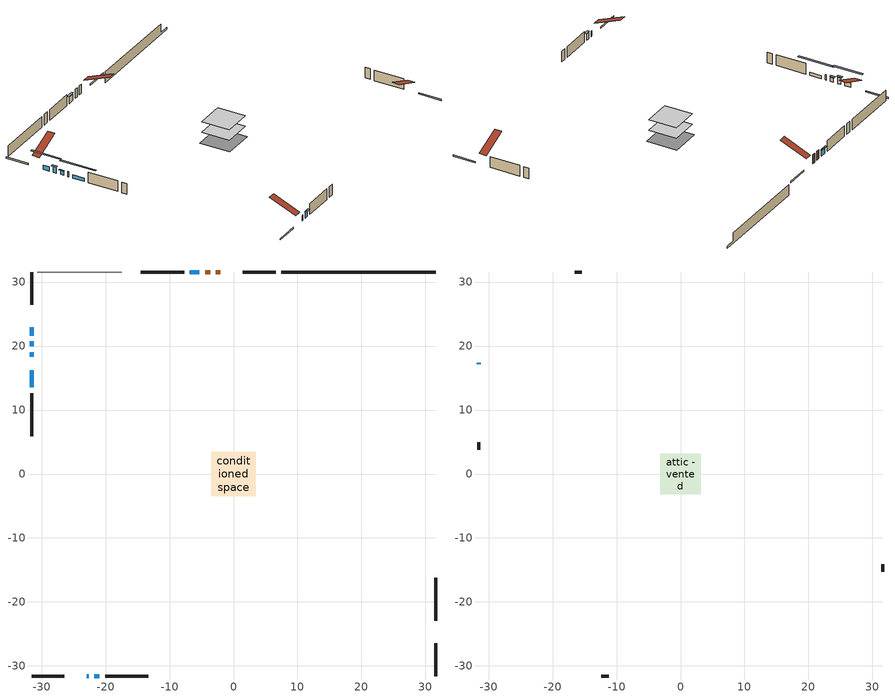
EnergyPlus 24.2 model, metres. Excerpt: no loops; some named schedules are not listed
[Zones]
conditioned space
 floor adiabatic (AdiabaticFloorConstruction): -3.16,-3.16 -3.16,3.16 3.16,3.16 3.16,-3.16 z1.22
 floor foundation (Slab1 construction): -3.44,-3.44 -3.44,3.44 3.44,3.44 3.44,-3.44 z-1.22
 wall outside (RimJoist1 construction): 6.57,31.58 1.45,31.58 / -31.58,-31.58 -26.46,-31.58 / -31.58,31.58 -31.58,26.46 / 31.58,-31.58 31.58,-26.46 z1.22:1.52
 wall outside (AdiabaticWallConstruction 1): -2.04,31.58 -2.74,31.58 / -3.67,31.58 -4.4,31.58 z1.22:3.25
 wall outside (AdiabaticWallConstruction): -22.96,-31.58 -22.66,-31.58 z1.22:2.44; -31.58,22.96 -31.58,21.64 / -31.58,19.02 -31.58,18.31 z1.22:2.19; -21.73,-31.58 -20.97,-31.58 / -5.33,31.58 -6.8,31.58 / -31.58,20.71 -31.58,19.95 z1.22:2.64; -31.58,16.2 -31.58,13.56 z1.22:1.93
 wall outside (Wall1 construction): -7.73,31.58 -14.47,31.58 / -20.04,-31.58 -13.3,-31.58 / -31.58,12.63 -31.58,5.89 / 31.58,-22.96 31.58,-16.22 z1.22:3.66
 wall foundation (FoundationWall1 construction): 7.5,31.58,-1.22 7.5,31.58,1.22 29.17,31.58,1.22 29.17,31.58,-0.7 31.58,31.58,-0.7 31.58,31.58,-1.22
 wall adiabatic (Wall3 construction): -17.48,31.58 -30.65,31.58 z1.22:3.66
 window (WindowConstruction 4): -22.96,-31.58 -22.66,-31.58 z1.22:2.44
 window (WindowConstruction 6): -31.58,22.96 -31.58,21.64 z1.22:2.19
 window (WindowConstruction): -21.73,-31.58 -20.97,-31.58 z1.22:2.64
 window (WindowConstruction 1): -5.33,31.58 -6.8,31.58 z1.22:2.64
 window (WindowConstruction 2): -31.58,20.71 -31.58,19.95 z1.22:2.64
 window (WindowConstruction 3): -31.58,19.02 -31.58,18.31 z1.22:2.19
 window (WindowConstruction 5): -31.58,16.2 -31.58,13.56 z1.22:1.93
 door (Door): -2.05,31.58 -2.74,31.58 z1.22:3.25
 door (Door 1): -3.67,31.58 -4.4,31.58 z1.22:3.25
 ceiling adiabatic (AdiabaticFloorConstruction): 3.16,-3.16 3.16,3.16 -3.16,3.16 -3.16,-3.16 z1.22
attic - vented
 floor to conditioned space (Floor1 construction Reversed): -3.15,-3.15 -3.15,3.15 3.15,3.15 3.15,-3.15 z3.66
 wall outside (AdiabaticWallConstruction): -31.58,17.38 -31.58,17.13 z1.22:2.44
 wall outside (Wall2 construction): -15.4,31.58 -16.55,31.58 / -12.37,-31.58 -11.22,-31.58 / -31.58,4.96 -31.58,3.81 / 31.58,-15.29 31.58,-14.14 z1.22:3.66
 window (WindowConstruction 7): -31.58,17.38 -31.58,17.13 z1.22:2.44
 roof outside (Roof1 construction): -1.12,31.58,3.66 -1.12,25.52,6.18 0.52,25.52,6.18 0.52,31.58,3.66; -23.89,-31.58,3.66 -23.89,-25.52,6.18 -25.53,-25.52,6.18 -25.53,-31.58,3.66; -31.58,23.89,3.66 -25.52,23.89,6.18 -25.52,25.53,6.18 -31.58,25.53,3.66; 31.58,-23.89,3.66 25.52,-23.89,6.18 25.52,-25.53,6.18 31.58,-25.53,3.66
shading: -31.58,18.91 -31.58,25.69 -31.99,25.69 -31.99,18.91 z4.92; -20.76,-31.58 -21.93,-31.58 -21.93,-31.99 -20.76,-31.99 z2.84; -7,31.58 -5.13,31.58 -5.13,31.99 -7,31.99 z2.84; -31.58,19.75 -31.58,20.91 -31.99,20.91 -31.99,19.75 z2.84; -31.58,18.11 -31.58,19.22 -31.99,19.22 -31.99,18.11 z2.39; -31.58,10.83 -31.58,18.93 -31.99,18.93 -31.99,10.83 z4.66
[Building]
Building 1: Terrain=Suburbs
[Site:Location]
Val Dor_QC: Latitude {deg}=48.06; Longitude {deg}=-77.79; Time Zone {hr}=-5; Elevation {m}=339; Keep Site Location Information=Yes
[Site:GroundTemperature:Shallow]
-3.62723, -6.2282, -6.43649, -5.2022, -0.247206, 4.68471, 8.96041, 11.669, 11.8991, 9.69612, 5.52945, 0.748825
[Site:WaterMainsTemperature]
Calculation Method=Schedule; Temperature Schedule=mains temperature schedule
[Material] Roughness=Rough; Thermal Absorptance=0.9
Name | Thickness {m} | Conductivity {W/m-K} | Density {kg/m3} | Specific Heat {J/kg-K} | Solar Absorptance | Visible Absorptance
asphalt or fiberglass shingles | 0.00635 | 0.162714 | 1121.4 | 1465.45 | 0.4 | 0.4
ceiling loosefill ins | 0.0846667 | 0.0480833 | 16.02 | 1046.75 | 0.7 | 0.7
ceiling stud and cavity | 0.1397 | 0.109129 | 65.682 | 1177.47 | 0.7 | 0.7
concrete 4.0 in. | 0.1016 | 1.803125 | 2242.8 | 837.4 | 0.7 | 0.7
concrete 8.0 in. | 0.2032 | 1.803125 | 2242.8 | 837.4 | 0.7 | 0.7
door material | 0.04445 | 0.188738 | 512.64 | 1214.23 | 0.7 | 0.7
door material 1 | 0.04445 | 0.053851 | 512.64 | 1214.23 | 0.7 | 0.7
floor covering | 0.0127 | 0.0433444 | 54.468 | 1339.84 | 0.6 | 0.6
floor rigid ins; wall rigid ins | 0.512978 | 0.029427 | 32.04 | 1214.23 | 0.7 | 0.7
floor stud and cavity | 0.1397 | 1.75129 | 37.0049 | 1207.88 | 0.7 | 0.7
furniture material conditioned space 1 | 0.1524 | 0.115458 | 640.8 | 1214.23 | 0.6 | 0.6
gypsum board | 0.0127 | 0.160291 | 801 | 837.4 | 0.6 | 0.6
osb sheathing 0.5 in. | 0.0127 | 0.115458 | 512.64 | 1214.23 | 0.7 | 0.7
osb sheathing 0.5 in. 1 | 0.0127 | 0.115458 | 512.64 | 1214.23 | 0.4 | 0.4
osb sheathing 0.75 in. | 0.01905 | 0.115458 | 512.64 | 1214.23 | 0.7 | 0.7
osb sheathing 2.0 in. | 0.0508 | 0.115458 | 512.64 | 1214.23 | 0.7 | 0.7
rim joist stud and cavity | 0.0508 | 0.0474835 | 125.044 | 1163.47 | 0.6 | 0.6
wall stud and cavity | 0.1397 | 0.0874734 | 139.0536 | 1170.24 | 0.7 | 0.7
wall stud and cavity 1 | 0.0889 | 6.1454 | 50.32683 | 1063.81 | 0.6 | 0.6
wall stud and cavity 2 | 0.1397 | 0.0793744 | 139.0536 | 1170.24 | 0.7 | 0.7
wall stud and cavity 3 | 0.0889 | 0.380278 | 52.3479 | 1209.89 | 0.7 | 0.7
wall stud and cavity 4 | 0.0889 | 0.391764 | 83.0341 | 1211.67 | 0.7 | 0.7
wood siding | 0.0254 | 0.102417 | 544.68 | 1172.36 | 0.4 | 0.4
wood siding 1 | 0.00254 | 0.102417 | 544.68 | 1172.36 | 0.4 | 0.4
wood siding 2; wood siding 3; wood siding 4 | 0.0254 | 0.102417 | 544.68 | 1172.36 | 0.7 | 0.7
[WindowMaterial:SimpleGlazingSystem]
Name | U-Factor {W/m2-K} | Solar Heat Gain Coefficient
WindowMaterial | 3.28075 | 0.54
WindowMaterial 1 | 3.29154 | 0.59
WindowMaterial 2 | 3.27507 | 0.49
WindowMaterial 3 | 6.83007 | 0.72
WindowMaterial 4 | 3.2711 | 0.55
WindowMaterial 5 | 3.2745 | 0.59
WindowMaterial 6 | 5.521855 | 0.55
[Construction]
AdiabaticFloorConstruction: floor stud and cavity, floor rigid ins, osb sheathing 0.75 in., floor covering
AdiabaticWallConstruction: wood siding 3, wall rigid ins, wall stud and cavity 3, gypsum board
AdiabaticWallConstruction 1: wood siding 4, wall rigid ins, wall stud and cavity 3, gypsum board
Door: door material
Door 1: door material 1
Floor1 construction Reversed: gypsum board, ceiling stud and cavity, ceiling loosefill ins
FoundationWall1 construction: concrete 8.0 in.
furniture construction conditioned space 1: furniture material conditioned space 1
PartitionWallConstruction: gypsum board, wall stud and cavity 4, gypsum board
RimJoist1 construction: wood siding 2, osb sheathing 2.0 in., rim joist stud and cavity
Roof1 construction: asphalt or fiberglass shingles
Slab1 construction: concrete 4.0 in.
Wall1 construction: wood siding, osb sheathing 0.5 in., wall stud and cavity, gypsum board
Wall2 construction: wood siding 1, wall stud and cavity 1
Wall3 construction: osb sheathing 0.5 in. 1, wall stud and cavity 2, gypsum board
WindowConstruction; WindowConstruction 2: WindowMaterial
WindowConstruction 1: WindowMaterial 1
WindowConstruction 3: WindowMaterial 2
WindowConstruction 4: WindowMaterial 3
WindowConstruction 5: WindowMaterial 4
WindowConstruction 6: WindowMaterial 5
WindowConstruction 7: WindowMaterial 6
[Zone] Multiplier=1; Part of Total Floor Area=Yes
Name | Volume {m3}
attic - vented | 16.0165
conditioned space | 228.6
[Space]
Name | Zone | Volume {m3}
attic - vented 1 | attic - vented | 16.0165
conditioned space 1 | conditioned space | 228.6
[ZoneInfiltration:EffectiveLeakageArea]
infil attic - vented 1: Zone or Space=attic - vented 1; Schedule=Always On Discrete; Effective Air Leakage Area {cm2}=1442.55; Stack Coefficient=0.000345012; Wind Coefficient=1.25498e-05
[ZoneMixing]
whole house fan mix: Zone or Space=attic - vented; Schedule=Always On Continuous; Design Flow Rate Calculation Method=Flow/Zone; Design Flow Rate {m3/s}=0; Source Zone or Space=conditioned space
[SurfaceProperty:ExposedFoundationPerimeter]
Slab1: Exposed Perimeter Calculation Method=TotalExposedPerimeter; Total Exposed Perimeter {m}=24.079
[InternalMass] Zone or ZoneList=conditioned space; Space or SpaceList=conditioned space 1
Name | Construction | Surface Area {m2}
furniture mass conditioned space 1 | furniture construction conditioned space 1 | 34.92
partition wall mass | PartitionWallConstruction | 87.3001
[Lights]
interior lighting: Zone or ZoneList or Space or SpaceList=conditioned space 1; Schedule=interior lighting schedule; Design Level Calculation Method=LightingLevel; Lighting Level {W}=343.2; Return Air Fraction=0; Fraction Radiant=0.6; Fraction Visible=0.2; Fraction Replaceable=1
[People]
occupants: Zone or ZoneList or Space or SpaceList=conditioned space 1; Number of People Schedule=occupants schedule; Number of People Calculation Method=People; Number of People=3; Fraction Radiant=0.314171; Sensible Heat Fraction=0.56303; Activity Level Schedule=occupants activity schedule; Carbon Dioxide Generation Rate {m3/s-W}=0; Enable ASHRAE 55 Comfort Warnings=No; Mean Radiant Temperature Calculation Type=EnclosureAveraged
[ElectricEquipment] Zone or ZoneList or Space or SpaceList=conditioned space 1; Design Level Calculation Method=EquipmentLevel
Name | Schedule | Design Level {W} | Fraction Latent | Fraction Radiant | Fraction Lost
clothes dryer | clothes dryer schedule | 140.772 | 0.015 | 0.081 | 0.85
clothes washer | clothes washer schedule | 32.1985 | 0.03 | 0.162 | 0.7
cooking range | cooking range schedule | 208.969 | 0.08 | 0.432 | 0.2
dishwasher | dishwasher schedule | 66.8632 | 0.3 | 0.18 | 0.4
fridge | fridge schedule | 72.9452 | 0 | 0.6 | 0
mech vent bath fan 0 | mech vent bath fan 0 schedule | 50.2 | 0 | 0 | 1
mech vent house fan | mech vent house fan schedule | 0 | 0 | 0 | 1
mech vent house fan cfis | mech vent house fan cfis schedule | 0 | 0 | 0 | 0
mech vent range fan 0 | mech vent range fan 0 schedule | 57 | 0 | 0 | 1
misc plug loads | misc plug loads schedule | 494.7 | 0.045 | 0.513 | 0.1
whole house fan | Always On Discrete | 0 | 0 | 0 | 1
[OtherEquipment] Zone or ZoneList or Space or SpaceList=conditioned space 1; Design Level Calculation Method=EquipmentLevel
Name | Fuel Type | Schedule | Design Level {W} | Fraction Latent | Fraction Radiant | Fraction Lost
clothes dryer 1 | Electricity | clothes dryer schedule | 0 | 0.015 | 0.081 | 0.85
cooking range 1 | Electricity | cooking range schedule | 0 | 0.08 | 0.432 | 0.2
general water use latent | None | general water use schedule | 59.3978 | 1 | 0 | 0
general water use sensible | None | general water use schedule | -58.539 | 0 | 0.6 | 0
mech vent house fan latent load | None | Always On Discrete | 0 | 1 | 0 | 0
mech vent house fan sensible load | None | Always On Discrete | 0 | 0 | 0 | 0
water heater energy adjustment1 | Electricity | Always On Discrete | 0.01 | 0 | 0 | 1
[ZoneInfiltration:DesignFlowRate] Zone or ZoneList or Space or SpaceList=conditioned space 1; Schedule=Always On Discrete; Design Flow Rate Calculation Method=Flow/Zone; Design Flow Rate {m3/s}=0
infil flow; natural vent flow; whole house fan flow
[Foundation:Kiva]
Foundation Kiva 1: Initial Indoor Air Temperature {C}=18; Wall Height Above Grade {m}=1.21999; Wall Depth Below Slab {m}=0.2032
[Foundation:Kiva:Settings]
Soil Conductivity {W/m-K}=0.849921; Soil Density {kg/m3}=1842.3; Soil Specific Heat {J/kg-K}=418.7; Ground Solar Absorptivity=0.9; Ground Thermal Absorptivity=0.9; Ground Surface Roughness {m}=0.03; Far-Field Width {m}=40; Deep-Ground Boundary Condition=ZeroFlux; Deep-Ground Depth {m}=40; Minimum Cell Dimension {m}=0.2; Maximum Cell Growth Coefficient=3; Simulation Timestep=Timestep
[Exterior:Lights]
exterior lighting: Schedule=exterior lighting schedule; Design Level {W}=75.6
[EnergyManagementSystem:GlobalVariable]
infil_program_Qfan
infil_program_Qinf
natural_vent_program_Qnv
natural_vent_program_Qwhf
[EnergyManagementSystem:Sensor]
Name | Output:Variable or Output:Meter Index Key | Output:Variable or Output:Meter
airflow_gain | infil flow | Infiltration Sensible Heat Gain Energy
airflow_gain_1 | natural vent flow | Infiltration Sensible Heat Gain Energy
airflow_gain_2 | whole house fan flow | Infiltration Sensible Heat Gain Energy
airflow_loss | infil flow | Infiltration Sensible Heat Loss Energy
airflow_loss_1 | natural vent flow | Infiltration Sensible Heat Loss Energy
airflow_loss_2 | whole house fan flow | Infiltration Sensible Heat Loss Energy
clg_load_cond |  | Cooling:EnergyTransfer:Zone:CONDITIONED SPACE
clg_sp_s; clg_sp_s_1 | cooling setpoint | Schedule Value
clothes_dryer_exhaust_0_sch_s | clothes dryer exhaust 0 schedule | Schedule Value
cool_season | cooling season schedule | Schedule Value
htg_load_cond |  | Heating:EnergyTransfer:Zone:CONDITIONED SPACE
htg_sp_s; htg_sp_s_1 | heating setpoint | Schedule Value
ig_ee_conv | clothes dryer | Electric Equipment Convective Heating Energy
ig_ee_conv_2 | cooking range | Electric Equipment Convective Heating Energy
ig_ee_conv_4 | fridge | Electric Equipment Convective Heating Energy
ig_ee_conv_5 | misc plug loads | Electric Equipment Convective Heating Energy
ig_ee_conv_6 | whole house fan | Electric Equipment Convective Heating Energy
ig_ee_rad | clothes dryer | Electric Equipment Radiant Heating Energy
ig_ee_rad_2 | cooking range | Electric Equipment Radiant Heating Energy
ig_ee_rad_4 | fridge | Electric Equipment Radiant Heating Energy
ig_ee_rad_5 | misc plug loads | Electric Equipment Radiant Heating Energy
ig_ee_rad_6 | whole house fan | Electric Equipment Radiant Heating Energy
ig_lgt_conv | interior lighting | Lights Convective Heating Energy
ig_lgt_rad | interior lighting | Lights Radiant Heating Energy
ig_lgt_vis | interior lighting | Lights Visible Radiation Heating Energy
ig_oe_conv | clothes dryer 1 | Other Equipment Convective Heating Energy
ig_oe_conv_1 | cooking range 1 | Other Equipment Convective Heating Energy
ig_oe_conv_2 | general water use latent | Other Equipment Convective Heating Energy
ig_oe_conv_3 | general water use sensible | Other Equipment Convective Heating Energy
ig_oe_conv_4 | water heater energy adjustment1 | Other Equipment Convective Heating Energy
ig_oe_rad | clothes dryer 1 | Other Equipment Radiant Heating Energy
ig_oe_rad_1 | cooking range 1 | Other Equipment Radiant Heating Energy
ig_oe_rad_2 | general water use latent | Other Equipment Radiant Heating Energy
ig_oe_rad_3 | general water use sensible | Other Equipment Radiant Heating Energy
ig_oe_rad_4 | water heater energy adjustment1 | Other Equipment Radiant Heating Energy
ig_ppl_conv | occupants | People Convective Heating Energy
ig_ppl_rad | occupants | People Radiant Heating Energy
im_conv | furniture mass conditioned space 1 | Surface Inside Face Convection Heat Gain Energy
im_conv_1 | partition wall mass | Surface Inside Face Convection Heat Gain Energy
im_ig | furniture mass conditioned space 1 | Surface Inside Face Internal Gains Radiation Heat Gain Energy
im_ig_1 | partition wall mass | Surface Inside Face Internal Gains Radiation Heat Gain Energy
im_lgt | furniture mass conditioned space 1 | Surface Inside Face Lights Radiation Heat Gain Energy
im_lgt_1 | partition wall mass | Surface Inside Face Lights Radiation Heat Gain Energy
im_sol | furniture mass conditioned space 1 | Surface Inside Face Solar Radiation Heat Gain Energy
im_sol_1 | partition wall mass | Surface Inside Face Solar Radiation Heat Gain Energy
im_surf | furniture mass conditioned space 1 | Surface Inside Face Net Surface Thermal Radiation Heat Gain Energy
im_surf_1 | partition wall mass | Surface Inside Face Net Surface Thermal Radiation Heat Gain Energy
mech_vent_bath_fan_0_sch_s | mech vent bath fan 0 schedule | Schedule Value
mech_vent_range_fan_0_sch_s | mech vent range fan 0 schedule | Schedule Value
mv_conv | mech vent bath fan 0 | Electric Equipment Convective Heating Energy
mv_conv_1 | mech vent house fan | Electric Equipment Convective Heating Energy
mv_conv_2 | mech vent house fan cfis | Electric Equipment Convective Heating Energy
mv_conv_3 | mech vent range fan 0 | Electric Equipment Convective Heating Energy
mv_conv_4 | mech vent house fan latent load | Other Equipment Convective Heating Energy
mv_conv_5 | mech vent house fan sensible load | Other Equipment Convective Heating Energy
mv_rad | mech vent bath fan 0 | Electric Equipment Radiant Heating Energy
mv_rad_1 | mech vent house fan | Electric Equipment Radiant Heating Energy
mv_rad_2 | mech vent house fan cfis | Electric Equipment Radiant Heating Energy
mv_rad_3 | mech vent range fan 0 | Electric Equipment Radiant Heating Energy
mv_rad_4 | mech vent house fan latent load | Other Equipment Radiant Heating Energy
mv_rad_5 | mech vent house fan sensible load | Other Equipment Radiant Heating Energy
natural_vent_s | natural vent schedule | Schedule Value
out_pb_s |  | Site Outdoor Air Barometric Pressure
out_wt_s |  | Site Outdoor Air Humidity Ratio
site_vw_s |  | Site Wind Speed
ss_back_out | Window1 | Surface Window Shortwave from Zone Back Out Window Heat Transfer Rate
ss_back_out_1 | Window10 | Surface Window Shortwave from Zone Back Out Window Heat Transfer Rate
ss_back_out_2 | Window2 | Surface Window Shortwave from Zone Back Out Window Heat Transfer Rate
ss_back_out_3 | Window3 | Surface Window Shortwave from Zone Back Out Window Heat Transfer Rate
ss_back_out_4 | Window4 | Surface Window Shortwave from Zone Back Out Window Heat Transfer Rate
ss_back_out_5 | Window5 | Surface Window Shortwave from Zone Back Out Window Heat Transfer Rate
ss_back_out_6 | Window8 | Surface Window Shortwave from Zone Back Out Window Heat Transfer Rate
ss_conv | Door1 | Surface Inside Face Convection Heat Gain Energy
ss_conv_1 | Door2 | Surface Inside Face Convection Heat Gain Energy
ss_conv_2 | Window1 | Surface Inside Face Convection Heat Gain Energy
ss_conv_3 | Window10 | Surface Inside Face Convection Heat Gain Energy
ss_conv_4 | Window2 | Surface Inside Face Convection Heat Gain Energy
ss_conv_5 | Window3 | Surface Inside Face Convection Heat Gain Energy
ss_conv_6 | Window4 | Surface Inside Face Convection Heat Gain Energy
ss_conv_7 | Window5 | Surface Inside Face Convection Heat Gain Energy
ss_conv_8 | Window8 | Surface Inside Face Convection Heat Gain Energy
ss_ig | Door1 | Surface Inside Face Internal Gains Radiation Heat Gain Energy
ss_ig_1 | Door2 | Surface Inside Face Internal Gains Radiation Heat Gain Energy
ss_ig_2 | Window1 | Surface Inside Face Internal Gains Radiation Heat Gain Energy
ss_ig_3 | Window10 | Surface Inside Face Internal Gains Radiation Heat Gain Energy
ss_ig_4 | Window2 | Surface Inside Face Internal Gains Radiation Heat Gain Energy
ss_ig_5 | Window3 | Surface Inside Face Internal Gains Radiation Heat Gain Energy
ss_ig_6 | Window4 | Surface Inside Face Internal Gains Radiation Heat Gain Energy
ss_ig_7 | Window5 | Surface Inside Face Internal Gains Radiation Heat Gain Energy
ss_ig_8 | Window8 | Surface Inside Face Internal Gains Radiation Heat Gain Energy
ss_lgt | Door1 | Surface Inside Face Lights Radiation Heat Gain Energy
ss_lgt_1 | Door2 | Surface Inside Face Lights Radiation Heat Gain Energy
ss_sol | Door1 | Surface Inside Face Solar Radiation Heat Gain Energy
ss_sol_1 | Door2 | Surface Inside Face Solar Radiation Heat Gain Energy
ss_surf | Door1 | Surface Inside Face Net Surface Thermal Radiation Heat Gain Energy
ss_surf_1 | Door2 | Surface Inside Face Net Surface Thermal Radiation Heat Gain Energy
ss_surf_2 | Window1 | Surface Inside Face Net Surface Thermal Radiation Heat Gain Energy
ss_surf_3 | Window10 | Surface Inside Face Net Surface Thermal Radiation Heat Gain Energy
ss_surf_4 | Window2 | Surface Inside Face Net Surface Thermal Radiation Heat Gain Energy
ss_surf_5 | Window3 | Surface Inside Face Net Surface Thermal Radiation Heat Gain Energy
ss_surf_6 | Window4 | Surface Inside Face Net Surface Thermal Radiation Heat Gain Energy
ss_surf_7 | Window5 | Surface Inside Face Net Surface Thermal Radiation Heat Gain Energy
ss_surf_8 | Window8 | Surface Inside Face Net Surface Thermal Radiation Heat Gain Energy
ss_trans_in | Window1 | Surface Window Transmitted Solar Radiation Rate
ss_trans_in_1 | Window10 | Surface Window Transmitted Solar Radiation Rate
ss_trans_in_2 | Window2 | Surface Window Transmitted Solar Radiation Rate
ss_trans_in_3 | Window3 | Surface Window Transmitted Solar Radiation Rate
ss_trans_in_4 | Window4 | Surface Window Transmitted Solar Radiation Rate
ss_trans_in_5 | Window5 | Surface Window Transmitted Solar Radiation Rate
ss_trans_in_6 | Window8 | Surface Window Transmitted Solar Radiation Rate
ss_trans_out | Window1 | Surface Inside Face Initial Transmitted Diffuse Transmitted Out Window Solar Radiation Rate
ss_trans_out_1 | Window10 | Surface Inside Face Initial Transmitted Diffuse Transmitted Out Window Solar Radiation Rate
ss_trans_out_2 | Window2 | Surface Inside Face Initial Transmitted Diffuse Transmitted Out Window Solar Radiation Rate
ss_trans_out_3 | Window3 | Surface Inside Face Initial Transmitted Diffuse Transmitted Out Window Solar Radiation Rate
ss_trans_out_4 | Window4 | Surface Inside Face Initial Transmitted Diffuse Transmitted Out Window Solar Radiation Rate
ss_trans_out_5 | Window5 | Surface Inside Face Initial Transmitted Diffuse Transmitted Out Window Solar Radiation Rate
ss_trans_out_6 | Window8 | Surface Inside Face Initial Transmitted Diffuse Transmitted Out Window Solar Radiation Rate
s_conv | Floor1 | Surface Inside Face Convection Heat Gain Energy
s_conv_1 | FoundationWall1 | Surface Inside Face Convection Heat Gain Energy
s_conv_10 | Wall1:180 | Surface Inside Face Convection Heat Gain Energy
s_conv_11 | Wall1:270 | Surface Inside Face Convection Heat Gain Energy
s_conv_12 | Wall1:90 | Surface Inside Face Convection Heat Gain Energy
s_conv_13 | Wall3 | Surface Inside Face Convection Heat Gain Energy
s_conv_2 | inferred conditioned ceiling | Surface Inside Face Convection Heat Gain Energy
s_conv_3 | inferred conditioned floor | Surface Inside Face Convection Heat Gain Energy
s_conv_4 | RimJoist1:0 | Surface Inside Face Convection Heat Gain Energy
s_conv_5 | RimJoist1:180 | Surface Inside Face Convection Heat Gain Energy
s_conv_6 | RimJoist1:270 | Surface Inside Face Convection Heat Gain Energy
s_conv_7 | RimJoist1:90 | Surface Inside Face Convection Heat Gain Energy
s_conv_8 | Slab1 | Surface Inside Face Convection Heat Gain Energy
s_conv_9 | Wall1:0 | Surface Inside Face Convection Heat Gain Energy
s_ig | Floor1 | Surface Inside Face Internal Gains Radiation Heat Gain Energy
s_ig_1 | FoundationWall1 | Surface Inside Face Internal Gains Radiation Heat Gain Energy
s_ig_10 | Wall1:180 | Surface Inside Face Internal Gains Radiation Heat Gain Energy
s_ig_11 | Wall1:270 | Surface Inside Face Internal Gains Radiation Heat Gain Energy
s_ig_12 | Wall1:90 | Surface Inside Face Internal Gains Radiation Heat Gain Energy
s_ig_13 | Wall3 | Surface Inside Face Internal Gains Radiation Heat Gain Energy
s_ig_2 | inferred conditioned ceiling | Surface Inside Face Internal Gains Radiation Heat Gain Energy
s_ig_3 | inferred conditioned floor | Surface Inside Face Internal Gains Radiation Heat Gain Energy
s_ig_4 | RimJoist1:0 | Surface Inside Face Internal Gains Radiation Heat Gain Energy
s_ig_5 | RimJoist1:180 | Surface Inside Face Internal Gains Radiation Heat Gain Energy
s_ig_6 | RimJoist1:270 | Surface Inside Face Internal Gains Radiation Heat Gain Energy
s_ig_7 | RimJoist1:90 | Surface Inside Face Internal Gains Radiation Heat Gain Energy
s_ig_8 | Slab1 | Surface Inside Face Internal Gains Radiation Heat Gain Energy
s_ig_9 | Wall1:0 | Surface Inside Face Internal Gains Radiation Heat Gain Energy
s_lgt | Floor1 | Surface Inside Face Lights Radiation Heat Gain Energy
s_lgt_1 | FoundationWall1 | Surface Inside Face Lights Radiation Heat Gain Energy
s_lgt_10 | Wall1:180 | Surface Inside Face Lights Radiation Heat Gain Energy
s_lgt_11 | Wall1:270 | Surface Inside Face Lights Radiation Heat Gain Energy
s_lgt_12 | Wall1:90 | Surface Inside Face Lights Radiation Heat Gain Energy
s_lgt_13 | Wall3 | Surface Inside Face Lights Radiation Heat Gain Energy
s_lgt_2 | inferred conditioned ceiling | Surface Inside Face Lights Radiation Heat Gain Energy
s_lgt_3 | inferred conditioned floor | Surface Inside Face Lights Radiation Heat Gain Energy
s_lgt_4 | RimJoist1:0 | Surface Inside Face Lights Radiation Heat Gain Energy
s_lgt_5 | RimJoist1:180 | Surface Inside Face Lights Radiation Heat Gain Energy
s_lgt_6 | RimJoist1:270 | Surface Inside Face Lights Radiation Heat Gain Energy
s_lgt_7 | RimJoist1:90 | Surface Inside Face Lights Radiation Heat Gain Energy
s_lgt_8 | Slab1 | Surface Inside Face Lights Radiation Heat Gain Energy
s_lgt_9 | Wall1:0 | Surface Inside Face Lights Radiation Heat Gain Energy
s_sol | Floor1 | Surface Inside Face Solar Radiation Heat Gain Energy
s_sol_1 | FoundationWall1 | Surface Inside Face Solar Radiation Heat Gain Energy
s_sol_10 | Wall1:180 | Surface Inside Face Solar Radiation Heat Gain Energy
s_sol_11 | Wall1:270 | Surface Inside Face Solar Radiation Heat Gain Energy
s_sol_12 | Wall1:90 | Surface Inside Face Solar Radiation Heat Gain Energy
s_sol_13 | Wall3 | Surface Inside Face Solar Radiation Heat Gain Energy
s_sol_2 | inferred conditioned ceiling | Surface Inside Face Solar Radiation Heat Gain Energy
s_sol_3 | inferred conditioned floor | Surface Inside Face Solar Radiation Heat Gain Energy
s_sol_4 | RimJoist1:0 | Surface Inside Face Solar Radiation Heat Gain Energy
